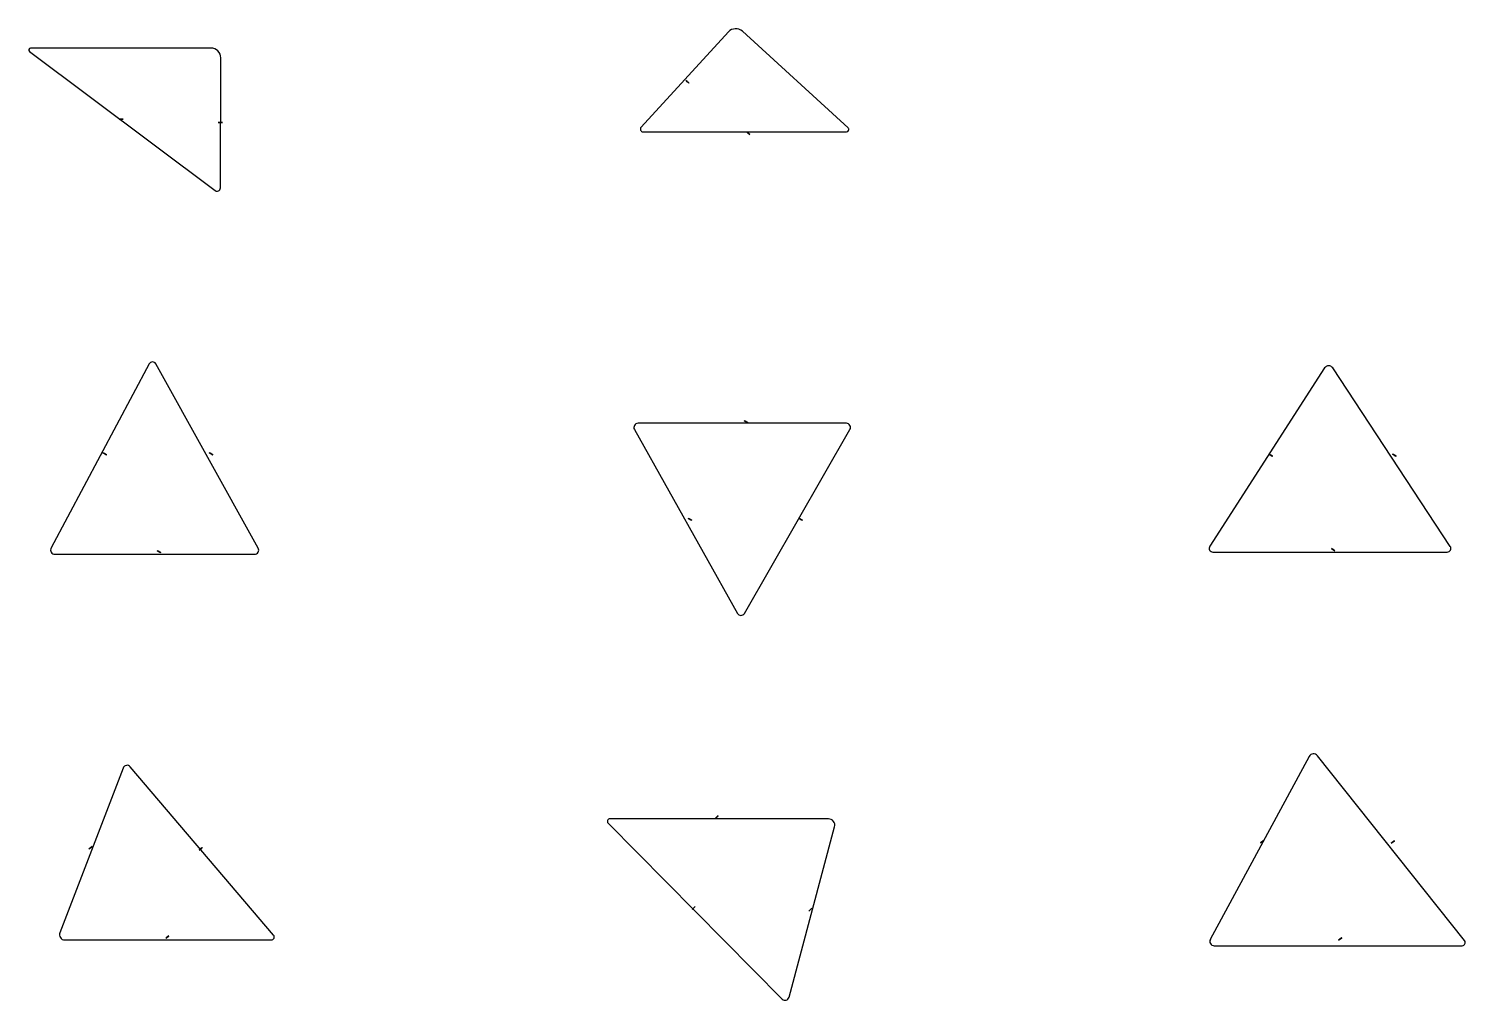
# Model space of a CAD drawing. Header units: metres. Extents: x -1 to 145, y -1 to 19.
# Drawn here: x 35.36 to 42.69, y 11.39 to 16.35 of the extents above; entities that cross this region are included whole.
import ezdxf

# ---------------------------------------------------------------- set-up
doc = ezdxf.new("R2010")
doc.units = ezdxf.units.M
doc.layers.add('LABELS', color=1, linetype='CONTINUOUS')
doc.layers.add('SHAPES', color=3, linetype='CONTINUOUS')

msp = doc.modelspace()

# ---------------------------------------------------------------- linework, layer by layer
at = {"layer": 'LABELS'}
for p, q in [((38.715, 16.0841), (38.718, 16.0813)), ((38.715, 16.0841), (38.7173, 16.0819)), ((38.721, 16.0785), (38.715, 16.0841)), ((38.721, 16.0785), (38.715, 16.0841)), ((38.715, 16.0841), (38.7204, 16.0792)), ((38.718, 16.0813), (38.7173, 16.0819)), ((38.7173, 16.0819), (38.722, 16.0777)), ((38.7251, 16.0749), (38.7173, 16.0819)), ((38.7173, 16.0819), (38.7258, 16.0742)), ((38.718, 16.0813), (38.7173, 16.0819)), ((38.7173, 16.0819), (38.722, 16.0777)), ((38.7251, 16.0749), (38.7173, 16.0819)), ((38.722, 16.0777), (38.7173, 16.0819)), ((38.7173, 16.0819), (38.718, 16.0813)), ((38.7204, 16.0792), (38.7173, 16.0819)), ((38.7173, 16.0819), (38.722, 16.0777)), ((38.718, 16.0813), (38.7234, 16.0764)), ((38.7234, 16.0764), (38.718, 16.0813)), ((38.7234, 16.0764), (38.718, 16.0813)), ((38.718, 16.0813), (38.7234, 16.0764)), ((38.7234, 16.0764), (38.718, 16.0813)), ((38.718, 16.0813), (38.7274, 16.0727)), ((38.7258, 16.0742), (38.7197, 16.0798)), ((38.7244, 16.0755), (38.7197, 16.0798)), ((38.7197, 16.0798), (38.7234, 16.0764)), ((38.7251, 16.0749), (38.7197, 16.0798)), ((38.7258, 16.0742), (38.7197, 16.0798)), ((38.7234, 16.0764), (38.721, 16.0785)), ((38.722, 16.0777), (38.7274, 16.0727)), ((38.722, 16.0777), (38.7274, 16.0727)), ((38.7274, 16.0727), (38.722, 16.0777)), ((38.722, 16.0777), (38.7274, 16.0727)), ((38.7234, 16.0764), (38.7281, 16.0721)), ((38.7281, 16.0721), (38.7234, 16.0764)), ((38.7281, 16.0721), (38.7234, 16.0764)), ((38.7234, 16.0764), (38.7258, 16.0742)), ((38.7274, 16.0727), (38.7244, 16.0755)), ((38.7305, 16.0699), (38.7244, 16.0755)), ((38.7305, 16.0699), (38.7244, 16.0755)), ((38.7258, 16.0742), (38.7251, 16.0749)), ((38.7258, 16.0742), (38.7305, 16.0699)), ((38.7281, 16.0721), (38.7274, 16.0727)), ((38.7274, 16.0727), (38.7281, 16.0721)), ((38.7274, 16.0727), (38.7281, 16.0721)), ((38.7305, 16.0699), (38.7274, 16.0727)), ((38.7274, 16.0727), (38.7305, 16.0699)), ((38.7274, 16.0727), (38.7305, 16.0699)), ((35.8227, 15.8865), (35.8227, 15.8865)), ((35.8227, 15.8865), (35.8279, 15.8865)), ((35.8227, 15.8865), (35.8279, 15.8865)), ((35.8279, 15.8865), (35.8227, 15.8865)), ((35.8227, 15.8865), (35.8279, 15.8865)), ((35.8279, 15.8865), (35.8227, 15.8865)), ((35.8227, 15.8865), (35.8227, 15.8865)), ((35.8227, 15.8865), (35.8279, 15.8865)), ((35.8279, 15.8865), (35.8227, 15.8865)), ((35.8279, 15.8865), (35.8227, 15.8865)), ((35.8227, 15.8865), (35.8279, 15.8865)), ((35.8279, 15.8865), (35.8227, 15.8865)), ((35.8227, 15.8865), (35.8435, 15.8865)), ((35.8227, 15.8865), (35.8227, 15.8865)), ((35.8227, 15.8865), (35.8279, 15.8865)), ((35.8279, 15.8865), (35.8383, 15.8865)), ((35.8279, 15.8865), (35.8383, 15.8865)), ((35.8383, 15.8865), (35.8279, 15.8865)), ((35.8383, 15.8865), (35.8279, 15.8865)), ((35.8279, 15.8865), (35.8331, 15.8865)), ((35.8331, 15.8865), (35.8279, 15.8865)), ((35.8279, 15.8865), (35.8383, 15.8865)), ((35.8383, 15.8865), (35.8279, 15.8865)), ((35.8383, 15.8865), (35.8279, 15.8865)), ((35.8383, 15.8865), (35.8279, 15.8865)), ((35.8279, 15.8865), (35.8331, 15.8865)), ((35.8279, 15.8865), (35.8435, 15.8865)), ((35.8331, 15.8865), (35.8331, 15.8865)), ((35.8331, 15.8865), (35.8435, 15.8865)), ((35.8435, 15.8865), (35.8331, 15.8865)), ((35.8331, 15.8865), (35.8383, 15.8865)), ((35.8383, 15.8865), (35.8331, 15.8865)), ((35.8331, 15.8865), (35.8331, 15.8865)), ((35.8383, 15.8865), (35.8435, 15.8865)), ((35.8383, 15.8865), (35.8435, 15.8865)), ((35.8435, 15.8865), (35.8383, 15.8865)), ((35.8383, 15.8865), (35.8435, 15.8865)), ((35.8435, 15.8865), (35.8383, 15.8865)), ((35.8435, 15.8865), (35.8383, 15.8865)), ((35.8435, 15.8865), (35.8435, 15.8865)), ((35.8435, 15.8865), (35.8435, 15.8865)), ((35.8435, 15.8865), (35.8435, 15.8865)), ((35.8435, 15.8865), (35.8435, 15.8865)), ((35.8435, 15.8865), (35.8435, 15.8865)), ((35.8435, 15.8865), (35.8435, 15.8865)), ((36.3281, 15.87), (36.3281, 15.87)), ((36.3281, 15.87), (36.3333, 15.87)), ((36.3281, 15.87), (36.3333, 15.87)), ((36.3333, 15.87), (36.3281, 15.87)), ((36.3281, 15.87), (36.3333, 15.87)), ((36.3333, 15.87), (36.3281, 15.87)), ((36.3281, 15.87), (36.3281, 15.87)), ((36.3281, 15.87), (36.3333, 15.87)), ((36.3333, 15.87), (36.3281, 15.87)), ((36.3333, 15.87), (36.3281, 15.87)), ((36.3281, 15.87), (36.3333, 15.87)), ((36.3333, 15.87), (36.3281, 15.87)), ((36.3281, 15.87), (36.3489, 15.87)), ((36.3281, 15.87), (36.3281, 15.87)), ((36.3281, 15.87), (36.3333, 15.87)), ((36.3333, 15.87), (36.3437, 15.87)), ((36.3333, 15.87), (36.3437, 15.87)), ((36.3437, 15.87), (36.3333, 15.87)), ((36.3437, 15.87), (36.3333, 15.87)), ((36.3333, 15.87), (36.3385, 15.87)), ((36.3385, 15.87), (36.3333, 15.87)), ((36.3333, 15.87), (36.3437, 15.87)), ((36.3437, 15.87), (36.3333, 15.87)), ((36.3437, 15.87), (36.3333, 15.87)), ((36.3437, 15.87), (36.3333, 15.87)), ((36.3333, 15.87), (36.3385, 15.87)), ((36.3333, 15.87), (36.3333, 15.87)), ((36.3333, 15.87), (36.3437, 15.87)), ((36.3385, 15.87), (36.3385, 15.87)), ((36.3385, 15.87), (36.3489, 15.87)), ((36.3489, 15.87), (36.3385, 15.87)), ((36.3385, 15.87), (36.3437, 15.87)), ((36.3437, 15.87), (36.3385, 15.87)), ((36.3385, 15.87), (36.3385, 15.87)), ((36.3437, 15.87), (36.3489, 15.87)), ((36.3437, 15.87), (36.3489, 15.87)), ((36.3489, 15.87), (36.3437, 15.87)), ((36.3437, 15.87), (36.3489, 15.87)), ((36.3489, 15.87), (36.3437, 15.87)), ((36.3489, 15.87), (36.3437, 15.87)), ((36.3437, 15.87), (36.3489, 15.87)), ((36.3489, 15.87), (36.3489, 15.87)), ((36.3489, 15.87), (36.3489, 15.87)), ((36.3489, 15.87), (36.3489, 15.87)), ((36.3489, 15.87), (36.3489, 15.87)), ((36.3489, 15.87), (36.3489, 15.87)), ((36.3489, 15.87), (36.3489, 15.87)), ((39.025, 15.8217), (39.0274, 15.8196)), ((39.0311, 15.8162), (39.025, 15.8217)), ((39.025, 15.8217), (39.0274, 15.8196)), ((39.0311, 15.8162), (39.025, 15.8217)), ((39.0274, 15.8196), (39.028, 15.8189)), ((39.028, 15.8189), (39.0274, 15.8196)), ((39.0274, 15.8196), (39.0321, 15.8153)), ((39.0351, 15.8125), (39.0274, 15.8196)), ((39.0274, 15.8196), (39.0358, 15.8119)), ((39.028, 15.8189), (39.0274, 15.8196)), ((39.0274, 15.8196), (39.0321, 15.8153)), ((39.0351, 15.8125), (39.0274, 15.8196)), ((39.0274, 15.8196), (39.0358, 15.8119)), ((39.028, 15.8189), (39.0334, 15.814)), ((39.0334, 15.814), (39.028, 15.8189)), ((39.0334, 15.814), (39.028, 15.8189)), ((39.0344, 15.8132), (39.0297, 15.8174)), ((39.0297, 15.8174), (39.0334, 15.814)), ((39.0358, 15.8119), (39.0297, 15.8174)), ((39.0344, 15.8132), (39.0297, 15.8174)), ((39.0297, 15.8174), (39.0334, 15.814)), ((39.0334, 15.814), (39.0311, 15.8162)), ((39.0334, 15.814), (39.0311, 15.8162)), ((39.0334, 15.814), (39.0321, 15.8153)), ((39.0321, 15.8153), (39.0375, 15.8104)), ((39.0321, 15.8153), (39.0375, 15.8104)), ((39.0321, 15.8153), (39.0375, 15.8104)), ((39.0382, 15.8097), (39.0334, 15.814)), ((39.0382, 15.8097), (39.0334, 15.814)), ((39.0405, 15.8076), (39.0344, 15.8132)), ((39.0405, 15.8076), (39.0344, 15.8132)), ((39.0358, 15.8119), (39.0405, 15.8076)), ((39.0358, 15.8119), (39.0405, 15.8076)), ((39.0375, 15.8104), (39.0382, 15.8097)), ((39.0375, 15.8104), (39.0382, 15.8097)), ((39.0375, 15.8104), (39.0382, 15.8097)), ((39.0166, 14.3445), (39.012, 14.3469)), ((39.012, 14.3469), (39.0166, 14.3445)), ((39.012, 14.3469), (39.0166, 14.3445)), ((39.0166, 14.3445), (39.012, 14.3469)), ((39.012, 14.3469), (39.0166, 14.3445)), ((39.0166, 14.3445), (39.012, 14.3469)), ((39.012, 14.3469), (39.012, 14.3469)), ((39.012, 14.3469), (39.0166, 14.3445)), ((39.0166, 14.3445), (39.012, 14.3469)), ((39.012, 14.3469), (39.012, 14.3469)), ((39.012, 14.3469), (39.0166, 14.3445)), ((39.0166, 14.3445), (39.0258, 14.3396)), ((39.0166, 14.3445), (39.0258, 14.3396)), ((39.0258, 14.3396), (39.0166, 14.3445)), ((39.0258, 14.3396), (39.0166, 14.3445)), ((39.0166, 14.3445), (39.0212, 14.3421)), ((39.0212, 14.3421), (39.0166, 14.3445)), ((39.0166, 14.3445), (39.0258, 14.3396)), ((39.0258, 14.3396), (39.0166, 14.3445)), ((39.0258, 14.3396), (39.0166, 14.3445)), ((39.0166, 14.3445), (39.0166, 14.3445)), ((39.0166, 14.3445), (39.0258, 14.3396)), ((39.0212, 14.3421), (39.0304, 14.3372)), ((39.0304, 14.3372), (39.0212, 14.3421)), ((39.0212, 14.3421), (39.0212, 14.3421)), ((39.0258, 14.3396), (39.0304, 14.3372)), ((39.0304, 14.3372), (39.0258, 14.3396)), ((39.0258, 14.3396), (39.0304, 14.3372)), ((39.0304, 14.3372), (39.0258, 14.3396)), ((39.0258, 14.3396), (39.0304, 14.3372)), ((39.0304, 14.3372), (39.0258, 14.3396)), ((39.0258, 14.3396), (39.0304, 14.3372)), ((39.0304, 14.3372), (39.0304, 14.3372)), ((39.0304, 14.3372), (39.0304, 14.3372)), ((35.7397, 14.1832), (35.7397, 14.1832)), ((35.7397, 14.1832), (35.7443, 14.1808)), ((35.7397, 14.1832), (35.7443, 14.1808)), ((35.7443, 14.1808), (35.7397, 14.1832)), ((35.7443, 14.1808), (35.7397, 14.1832)), ((35.7397, 14.1832), (35.7397, 14.1832)), ((35.7397, 14.1832), (35.7443, 14.1808)), ((35.7397, 14.1832), (35.7443, 14.1808)), ((35.7443, 14.1808), (35.7397, 14.1832)), ((35.7397, 14.1832), (35.7443, 14.1808)), ((35.7443, 14.1808), (35.7397, 14.1832)), ((35.7397, 14.1832), (35.7397, 14.1832)), ((35.7443, 14.1808), (35.7397, 14.1832)), ((35.7397, 14.1832), (35.7581, 14.1734)), ((35.7581, 14.1734), (35.7397, 14.1832)), ((35.7397, 14.1832), (35.7535, 14.1759)), ((35.7443, 14.1808), (35.7535, 14.1759)), ((35.7443, 14.1808), (35.7535, 14.1759)), ((35.7535, 14.1759), (35.7443, 14.1808)), ((35.7535, 14.1759), (35.7443, 14.1808)), ((35.7443, 14.1808), (35.7581, 14.1734)), ((35.7443, 14.1808), (35.7535, 14.1759)), ((35.7535, 14.1759), (35.7443, 14.1808)), ((35.7535, 14.1759), (35.7443, 14.1808)), ((35.7443, 14.1808), (35.7489, 14.1783)), ((35.7489, 14.1783), (35.7443, 14.1808)), ((35.7489, 14.1783), (35.7489, 14.1783)), ((35.7489, 14.1783), (35.7581, 14.1734)), ((35.7581, 14.1734), (35.7489, 14.1783)), ((35.7489, 14.1783), (35.7489, 14.1783)), ((35.7535, 14.1759), (35.7581, 14.1734)), ((35.7535, 14.1759), (35.7581, 14.1734)), ((35.7581, 14.1734), (35.7535, 14.1759)), ((35.7535, 14.1759), (35.7581, 14.1734)), ((35.7581, 14.1734), (35.7535, 14.1759)), ((35.7535, 14.1759), (35.7535, 14.1759)), ((35.7581, 14.1734), (35.7581, 14.1734)), ((35.7581, 14.1734), (35.7581, 14.1734)), ((35.7581, 14.1734), (35.7581, 14.1734)), ((35.7581, 14.1734), (35.7581, 14.1734)), ((36.282, 14.1831), (36.282, 14.1831)), ((36.282, 14.1831), (36.2866, 14.1806)), ((36.282, 14.1831), (36.2866, 14.1806)), ((36.2866, 14.1806), (36.282, 14.1831)), ((36.2866, 14.1806), (36.282, 14.1831)), ((36.282, 14.1831), (36.282, 14.1831)), ((36.282, 14.1831), (36.2866, 14.1806)), ((36.282, 14.1831), (36.2866, 14.1806)), ((36.2866, 14.1806), (36.282, 14.1831)), ((36.282, 14.1831), (36.2866, 14.1806)), ((36.2866, 14.1806), (36.282, 14.1831)), ((36.282, 14.1831), (36.282, 14.1831)), ((36.2866, 14.1806), (36.282, 14.1831)), ((36.282, 14.1831), (36.3004, 14.1733)), ((36.282, 14.1831), (36.282, 14.1831)), ((36.282, 14.1831), (36.2866, 14.1806)), ((36.2866, 14.1806), (36.2958, 14.1757)), ((36.2866, 14.1806), (36.2958, 14.1757)), ((36.2958, 14.1757), (36.2866, 14.1806)), ((36.2958, 14.1757), (36.2866, 14.1806)), ((36.2866, 14.1806), (36.3004, 14.1733)), ((36.2866, 14.1806), (36.2958, 14.1757)), ((36.2958, 14.1757), (36.2866, 14.1806)), ((36.2958, 14.1757), (36.2866, 14.1806)), ((36.2866, 14.1806), (36.2912, 14.1782)), ((36.2912, 14.1782), (36.2866, 14.1806)), ((36.2866, 14.1806), (36.2866, 14.1806)), ((36.2866, 14.1806), (36.2958, 14.1757)), ((36.2912, 14.1782), (36.2912, 14.1782)), ((36.2912, 14.1782), (36.3004, 14.1733)), ((36.3004, 14.1733), (36.2912, 14.1782)), ((36.2912, 14.1782), (36.2912, 14.1782)), ((36.2958, 14.1757), (36.3004, 14.1733)), ((36.2958, 14.1757), (36.3004, 14.1733)), ((36.3004, 14.1733), (36.2958, 14.1757)), ((36.2958, 14.1757), (36.3004, 14.1733)), ((36.3004, 14.1733), (36.2958, 14.1757)), ((36.2958, 14.1757), (36.3004, 14.1733)), ((36.3004, 14.1733), (36.3004, 14.1733)), ((36.3004, 14.1733), (36.3004, 14.1733)), ((36.3004, 14.1733), (36.3004, 14.1733)), ((36.3004, 14.1733), (36.3004, 14.1733)), ((36.3004, 14.1733), (36.3004, 14.1733)), ((41.6904, 14.1765), (41.6904, 14.1765)), ((41.6904, 14.1765), (41.6949, 14.1739)), ((41.6904, 14.1765), (41.6949, 14.1739)), ((41.6949, 14.1739), (41.6904, 14.1765)), ((41.6949, 14.1739), (41.6904, 14.1765)), ((41.6904, 14.1765), (41.6904, 14.1765)), ((41.6904, 14.1765), (41.6949, 14.1739)), ((41.6904, 14.1765), (41.6949, 14.1739)), ((41.6949, 14.1739), (41.6904, 14.1765)), ((41.6904, 14.1765), (41.6949, 14.1739)), ((41.6949, 14.1739), (41.6904, 14.1765)), ((41.6904, 14.1765), (41.6904, 14.1765)), ((41.6949, 14.1739), (41.6904, 14.1765)), ((41.6904, 14.1765), (41.7083, 14.1659)), ((41.6904, 14.1765), (41.6904, 14.1765)), ((41.6904, 14.1765), (41.6949, 14.1739)), ((41.6949, 14.1739), (41.7039, 14.1685)), ((41.6949, 14.1739), (41.7039, 14.1685)), ((41.7039, 14.1685), (41.6949, 14.1739)), ((41.7039, 14.1685), (41.6949, 14.1739)), ((41.6949, 14.1739), (41.7083, 14.1659)), ((41.6949, 14.1739), (41.7039, 14.1685)), ((41.7039, 14.1685), (41.6949, 14.1739)), ((41.7039, 14.1685), (41.6949, 14.1739)), ((41.6949, 14.1739), (41.6994, 14.1712)), ((41.6994, 14.1712), (41.6949, 14.1739)), ((41.6949, 14.1739), (41.7083, 14.1659)), ((41.7039, 14.1685), (41.6949, 14.1739)), ((41.6949, 14.1739), (41.6949, 14.1739)), ((41.6949, 14.1739), (41.6994, 14.1712)), ((41.6994, 14.1712), (41.6994, 14.1712)), ((41.6994, 14.1712), (41.7083, 14.1659)), ((41.7083, 14.1659), (41.6994, 14.1712)), ((41.6994, 14.1712), (41.6994, 14.1712)), ((41.7039, 14.1685), (41.7083, 14.1659)), ((41.7039, 14.1685), (41.7083, 14.1659)), ((41.7083, 14.1659), (41.7039, 14.1685)), ((41.7039, 14.1685), (41.7083, 14.1659)), ((41.7083, 14.1659), (41.7039, 14.1685)), ((41.7083, 14.1659), (41.7039, 14.1685)), ((41.7083, 14.1659), (41.7083, 14.1659)), ((41.7083, 14.1659), (41.7083, 14.1659)), ((41.7083, 14.1659), (41.7083, 14.1659)), ((41.7083, 14.1659), (41.7083, 14.1659)), ((41.7083, 14.1659), (41.7083, 14.1659)), ((42.3217, 14.1764), (42.3217, 14.1764)), ((42.3217, 14.1764), (42.3262, 14.1738)), ((42.3217, 14.1764), (42.3262, 14.1738)), ((42.3262, 14.1738), (42.3217, 14.1764)), ((42.3262, 14.1738), (42.3217, 14.1764)), ((42.3217, 14.1764), (42.3217, 14.1764)), ((42.3217, 14.1764), (42.3262, 14.1738)), ((42.3217, 14.1764), (42.3262, 14.1738)), ((42.3262, 14.1738), (42.3217, 14.1764)), ((42.3217, 14.1764), (42.3262, 14.1738)), ((42.3262, 14.1738), (42.3217, 14.1764)), ((42.3217, 14.1764), (42.3217, 14.1764)), ((42.3262, 14.1738), (42.3217, 14.1764)), ((42.3217, 14.1764), (42.3396, 14.1658)), ((42.3262, 14.1738), (42.3217, 14.1764)), ((42.3217, 14.1764), (42.3217, 14.1764)), ((42.3217, 14.1764), (42.3262, 14.1738)), ((42.3262, 14.1738), (42.3351, 14.1684)), ((42.3262, 14.1738), (42.3351, 14.1684)), ((42.3351, 14.1684), (42.3262, 14.1738)), ((42.3351, 14.1684), (42.3262, 14.1738)), ((42.3262, 14.1738), (42.3396, 14.1658)), ((42.3262, 14.1738), (42.3351, 14.1684)), ((42.3351, 14.1684), (42.3262, 14.1738)), ((42.3351, 14.1684), (42.3262, 14.1738)), ((42.3262, 14.1738), (42.3307, 14.1711)), ((42.3307, 14.1711), (42.3262, 14.1738)), ((42.3262, 14.1738), (42.3396, 14.1658)), ((42.3307, 14.1711), (42.3307, 14.1711)), ((42.3307, 14.1711), (42.3396, 14.1658)), ((42.3396, 14.1658), (42.3307, 14.1711)), ((42.3307, 14.1711), (42.3307, 14.1711)), ((42.3351, 14.1684), (42.3396, 14.1658)), ((42.3351, 14.1684), (42.3396, 14.1658)), ((42.3396, 14.1658), (42.3351, 14.1684)), ((42.3351, 14.1684), (42.3396, 14.1658)), ((42.3396, 14.1658), (42.3351, 14.1684)), ((42.3396, 14.1658), (42.3396, 14.1658)), ((42.3396, 14.1658), (42.3396, 14.1658)), ((42.3396, 14.1658), (42.3396, 14.1658)), ((42.3396, 14.1658), (42.3396, 14.1658)), ((38.7262, 13.8486), (38.7262, 13.8486)), ((38.7262, 13.8486), (38.7308, 13.8461)), ((38.7262, 13.8486), (38.7308, 13.8461)), ((38.7308, 13.8461), (38.7262, 13.8486)), ((38.7308, 13.8461), (38.7262, 13.8486)), ((38.7262, 13.8486), (38.7262, 13.8486)), ((38.7262, 13.8486), (38.7308, 13.8461)), ((38.7262, 13.8486), (38.7308, 13.8461)), ((38.7308, 13.8461), (38.7262, 13.8486)), ((38.7262, 13.8486), (38.7308, 13.8461)), ((38.7308, 13.8461), (38.7262, 13.8486)), ((38.7262, 13.8486), (38.7262, 13.8486)), ((38.7308, 13.8461), (38.7262, 13.8486)), ((38.7262, 13.8486), (38.7446, 13.8388)), ((38.7262, 13.8486), (38.7262, 13.8486)), ((38.7262, 13.8486), (38.7308, 13.8461)), ((38.7308, 13.8461), (38.74, 13.8413)), ((38.7308, 13.8461), (38.74, 13.8413)), ((38.74, 13.8413), (38.7308, 13.8461)), ((38.74, 13.8413), (38.7308, 13.8461)), ((38.7308, 13.8461), (38.7446, 13.8388)), ((38.7308, 13.8461), (38.74, 13.8413)), ((38.74, 13.8413), (38.7308, 13.8461)), ((38.74, 13.8413), (38.7308, 13.8461)), ((38.7308, 13.8461), (38.7354, 13.8437)), ((38.7354, 13.8437), (38.7308, 13.8461)), ((38.7308, 13.8461), (38.7308, 13.8461)), ((38.7308, 13.8461), (38.74, 13.8413)), ((38.7354, 13.8437), (38.7354, 13.8437)), ((38.7354, 13.8437), (38.7446, 13.8388)), ((38.7446, 13.8388), (38.7354, 13.8437)), ((38.7354, 13.8437), (38.7354, 13.8437)), ((38.74, 13.8413), (38.7446, 13.8388)), ((38.74, 13.8413), (38.7446, 13.8388)), ((38.7446, 13.8388), (38.74, 13.8413)), ((38.74, 13.8413), (38.7446, 13.8388)), ((38.7446, 13.8388), (38.74, 13.8413)), ((38.74, 13.8413), (38.7446, 13.8388)), ((38.7446, 13.8388), (38.7446, 13.8388)), ((38.7446, 13.8388), (38.7446, 13.8388)), ((38.7446, 13.8388), (38.7446, 13.8388)), ((38.7446, 13.8388), (38.7446, 13.8388)), ((38.7446, 13.8388), (38.7446, 13.8388)), ((39.291, 13.8487), (39.291, 13.8487)), ((39.291, 13.8487), (39.2956, 13.8462)), ((39.291, 13.8487), (39.2956, 13.8462)), ((39.2956, 13.8462), (39.291, 13.8487)), ((39.2956, 13.8462), (39.291, 13.8487)), ((39.291, 13.8487), (39.291, 13.8487)), ((39.291, 13.8487), (39.2956, 13.8462)), ((39.291, 13.8487), (39.2956, 13.8462)), ((39.2956, 13.8462), (39.291, 13.8487)), ((39.291, 13.8487), (39.2956, 13.8462)), ((39.2956, 13.8462), (39.291, 13.8487)), ((39.291, 13.8487), (39.291, 13.8487)), ((39.2956, 13.8462), (39.291, 13.8487)), ((39.291, 13.8487), (39.3094, 13.8389)), ((39.291, 13.8487), (39.291, 13.8487)), ((39.291, 13.8487), (39.2956, 13.8462)), ((39.2956, 13.8462), (39.3048, 13.8414)), ((39.2956, 13.8462), (39.3048, 13.8414)), ((39.3048, 13.8414), (39.2956, 13.8462)), ((39.3048, 13.8414), (39.2956, 13.8462)), ((39.2956, 13.8462), (39.3094, 13.8389)), ((39.2956, 13.8462), (39.3048, 13.8414)), ((39.3048, 13.8414), (39.2956, 13.8462)), ((39.3048, 13.8414), (39.2956, 13.8462)), ((39.2956, 13.8462), (39.3002, 13.8438)), ((39.3002, 13.8438), (39.2956, 13.8462)), ((39.2956, 13.8462), (39.3094, 13.8389)), ((39.3048, 13.8414), (39.2956, 13.8462)), ((39.2956, 13.8462), (39.2956, 13.8462)), ((39.2956, 13.8462), (39.3002, 13.8438)), ((39.3002, 13.8438), (39.3002, 13.8438)), ((39.3002, 13.8438), (39.3094, 13.8389)), ((39.3094, 13.8389), (39.3002, 13.8438)), ((39.3002, 13.8438), (39.3002, 13.8438)), ((39.3048, 13.8414), (39.3094, 13.8389)), ((39.3048, 13.8414), (39.3094, 13.8389)), ((39.3094, 13.8389), (39.3048, 13.8414)), ((39.3048, 13.8414), (39.3094, 13.8389)), ((39.3094, 13.8389), (39.3048, 13.8414)), ((39.3094, 13.8389), (39.3048, 13.8414)), ((39.3094, 13.8389), (39.3094, 13.8389)), ((39.3094, 13.8389), (39.3094, 13.8389)), ((39.3094, 13.8389), (39.3094, 13.8389)), ((39.3094, 13.8389), (39.3094, 13.8389)), ((39.3094, 13.8389), (39.3094, 13.8389)), ((36.0213, 13.6812), (36.0167, 13.6837)), ((36.0167, 13.6837), (36.0213, 13.6812)), ((36.0167, 13.6837), (36.0213, 13.6812)), ((36.0213, 13.6812), (36.0167, 13.6837)), ((36.0213, 13.6812), (36.0167, 13.6837)), ((36.0167, 13.6837), (36.0167, 13.6837)), ((36.0167, 13.6837), (36.0213, 13.6812)), ((36.0213, 13.6812), (36.0167, 13.6837)), ((36.0167, 13.6837), (36.0351, 13.6739)), ((36.0213, 13.6812), (36.0167, 13.6837)), ((36.0167, 13.6837), (36.0351, 13.6739)), ((36.0213, 13.6812), (36.0305, 13.6763)), ((36.0213, 13.6812), (36.0305, 13.6763)), ((36.0305, 13.6763), (36.0213, 13.6812)), ((36.0305, 13.6763), (36.0213, 13.6812)), ((36.0213, 13.6812), (36.0351, 13.6739)), ((36.0259, 13.6788), (36.0259, 13.6788)), ((36.0305, 13.6763), (36.0351, 13.6739)), ((36.0351, 13.6739), (36.0305, 13.6763)), ((36.0305, 13.6763), (36.0351, 13.6739)), ((36.0351, 13.6739), (36.0305, 13.6763)), ((36.0351, 13.6739), (36.0351, 13.6739)), ((36.0351, 13.6739), (36.0351, 13.6739)), ((36.0351, 13.6739), (36.0351, 13.6739)), ((36.0351, 13.6739), (36.0351, 13.6739)), ((42.0142, 13.6917), (42.0097, 13.6944)), ((42.0097, 13.6944), (42.0142, 13.6917)), ((42.0097, 13.6944), (42.0142, 13.6917)), ((42.0142, 13.6917), (42.0097, 13.6944)), ((42.0142, 13.6917), (42.0097, 13.6944)), ((42.0097, 13.6944), (42.0097, 13.6944)), ((42.0097, 13.6944), (42.0142, 13.6917)), ((42.0142, 13.6917), (42.0097, 13.6944)), ((42.0097, 13.6944), (42.0276, 13.6837)), ((42.0097, 13.6944), (42.0097, 13.6944)), ((42.0097, 13.6944), (42.0142, 13.6917)), ((42.0142, 13.6917), (42.0232, 13.6864)), ((42.0142, 13.6917), (42.0232, 13.6864)), ((42.0232, 13.6864), (42.0142, 13.6917)), ((42.0232, 13.6864), (42.0142, 13.6917)), ((42.0142, 13.6917), (42.0276, 13.6837)), ((42.0142, 13.6917), (42.0276, 13.6837)), ((42.0187, 13.689), (42.0187, 13.689)), ((42.0232, 13.6864), (42.0276, 13.6837)), ((42.0276, 13.6837), (42.0232, 13.6864)), ((42.0232, 13.6864), (42.0276, 13.6837)), ((42.0276, 13.6837), (42.0232, 13.6864)), ((42.0276, 13.6837), (42.0276, 13.6837)), ((42.0276, 13.6837), (42.0276, 13.6837)), ((42.0276, 13.6837), (42.0276, 13.6837)), ((38.8664, 12.3181), (38.8722, 12.3238)), ((38.8664, 12.3181), (38.8722, 12.3238)), ((38.8687, 12.3204), (38.8664, 12.3181)), ((38.8687, 12.3204), (38.8664, 12.3181)), ((38.8687, 12.3204), (38.8791, 12.3307)), ((38.8734, 12.325), (38.8687, 12.3204)), ((38.8734, 12.325), (38.8687, 12.3204)), ((38.8693, 12.321), (38.8687, 12.3204)), ((38.8687, 12.3204), (38.8693, 12.321)), ((38.8687, 12.3204), (38.8693, 12.321)), ((38.8745, 12.3261), (38.8693, 12.321)), ((38.8693, 12.321), (38.8745, 12.3261)), ((38.8693, 12.321), (38.8745, 12.3261)), ((38.871, 12.3227), (38.8768, 12.3284)), ((38.8722, 12.3238), (38.8745, 12.3261)), ((38.8722, 12.3238), (38.8745, 12.3261)), ((38.8786, 12.3302), (38.8734, 12.325)), ((38.8786, 12.3302), (38.8734, 12.325)), ((38.8786, 12.3302), (38.8734, 12.325)), ((38.8745, 12.3261), (38.8791, 12.3307)), ((38.8745, 12.3261), (38.8791, 12.3307)), ((38.8745, 12.3261), (38.8786, 12.3302)), ((38.8745, 12.3261), (38.8786, 12.3302)), ((38.8762, 12.3279), (38.8745, 12.3261)), ((38.8762, 12.3279), (38.8745, 12.3261)), ((38.8791, 12.3307), (38.8786, 12.3302)), ((38.8791, 12.3307), (38.8786, 12.3302)), ((38.8791, 12.3307), (38.8786, 12.3302)), ((35.6713, 12.1642), (35.6821, 12.1721)), ((35.6763, 12.1675), (35.6821, 12.1721)), ((35.6821, 12.1721), (35.6763, 12.1675)), ((35.6821, 12.1721), (35.6763, 12.1675)), ((35.677, 12.1687), (35.6824, 12.1727)), ((35.6824, 12.1727), (35.677, 12.1687)), ((35.677, 12.1687), (35.6824, 12.1727)), ((35.677, 12.1687), (35.6821, 12.1721)), ((35.679, 12.1695), (35.6851, 12.1747)), ((35.679, 12.1695), (35.6851, 12.1747)), ((35.679, 12.1695), (35.6821, 12.1721)), ((35.6821, 12.1721), (35.679, 12.1695)), ((35.6821, 12.1721), (35.6851, 12.1747)), ((35.6824, 12.1727), (35.6821, 12.1721)), ((35.6821, 12.1721), (35.6824, 12.1727)), ((35.6824, 12.1727), (35.6821, 12.1721)), ((41.648, 12.1928), (41.6649, 12.205)), ((41.6649, 12.205), (41.648, 12.1928)), ((41.648, 12.1928), (41.6607, 12.2019)), ((41.648, 12.1928), (41.6522, 12.1959)), ((41.648, 12.1928), (41.6522, 12.1959)), ((41.6522, 12.1959), (41.648, 12.1928)), ((41.648, 12.1928), (41.6522, 12.1959)), ((41.648, 12.1928), (41.6522, 12.1959)), ((41.6522, 12.1959), (41.648, 12.1928)), ((41.6522, 12.1959), (41.648, 12.1928)), ((41.648, 12.1928), (41.6522, 12.1959)), ((41.6522, 12.1959), (41.648, 12.1928)), ((41.648, 12.1928), (41.648, 12.1928)), ((41.648, 12.1928), (41.648, 12.1928)), ((41.648, 12.1928), (41.648, 12.1928)), ((41.6522, 12.1959), (41.6649, 12.205)), ((41.6522, 12.1959), (41.6649, 12.205)), ((41.6522, 12.1959), (41.6607, 12.2019)), ((41.6522, 12.1959), (41.6607, 12.2019)), ((41.6607, 12.2019), (41.6522, 12.1959)), ((41.6607, 12.2019), (41.6522, 12.1959)), ((41.6607, 12.2019), (41.6522, 12.1959)), ((41.6522, 12.1959), (41.6607, 12.2019)), ((41.6607, 12.2019), (41.6522, 12.1959)), ((41.6607, 12.2019), (41.6522, 12.1959)), ((41.6522, 12.1959), (41.6564, 12.1989)), ((41.6522, 12.1959), (41.6522, 12.1959)), ((41.6564, 12.1989), (41.6564, 12.1989)), ((41.6564, 12.1989), (41.6564, 12.1989)), ((41.6607, 12.2019), (41.6649, 12.205)), ((41.6607, 12.2019), (41.6649, 12.205)), ((41.6649, 12.205), (41.6607, 12.2019)), ((41.6649, 12.205), (41.6607, 12.2019)), ((41.6607, 12.2019), (41.6649, 12.205)), ((41.6649, 12.205), (41.6607, 12.2019)), ((41.6607, 12.2019), (41.6607, 12.2019)), ((41.6649, 12.205), (41.6649, 12.205)), ((41.6649, 12.205), (41.6649, 12.205)), ((41.6649, 12.205), (41.6649, 12.205)), ((41.6649, 12.205), (41.6649, 12.205)), ((42.3146, 12.1913), (42.3315, 12.2034)), ((42.3146, 12.1913), (42.3188, 12.1943)), ((42.3146, 12.1913), (42.3188, 12.1943)), ((42.3188, 12.1943), (42.3146, 12.1913)), ((42.3146, 12.1913), (42.3188, 12.1943)), ((42.3146, 12.1913), (42.3188, 12.1943)), ((42.3188, 12.1943), (42.3146, 12.1913)), ((42.3188, 12.1943), (42.3146, 12.1913)), ((42.3146, 12.1913), (42.3188, 12.1943)), ((42.3188, 12.1943), (42.3146, 12.1913)), ((42.3146, 12.1913), (42.3188, 12.1943)), ((42.3146, 12.1913), (42.3146, 12.1913)), ((42.3146, 12.1913), (42.3146, 12.1913)), ((42.3146, 12.1913), (42.3146, 12.1913)), ((42.3146, 12.1913), (42.3146, 12.1913)), ((42.3188, 12.1943), (42.3315, 12.2034)), ((42.3188, 12.1943), (42.3315, 12.2034)), ((42.3188, 12.1943), (42.3315, 12.2034)), ((42.3188, 12.1943), (42.3273, 12.2004)), ((42.3188, 12.1943), (42.3273, 12.2004)), ((42.3273, 12.2004), (42.3188, 12.1943)), ((42.3273, 12.2004), (42.3188, 12.1943)), ((42.3273, 12.2004), (42.3188, 12.1943)), ((42.3188, 12.1943), (42.3273, 12.2004)), ((42.3273, 12.2004), (42.3188, 12.1943)), ((42.3273, 12.2004), (42.3188, 12.1943)), ((42.3273, 12.2004), (42.3188, 12.1943)), ((42.3188, 12.1943), (42.323, 12.1974)), ((42.3188, 12.1943), (42.323, 12.1974)), ((42.3188, 12.1943), (42.3188, 12.1943)), ((42.3188, 12.1943), (42.3188, 12.1943)), ((42.323, 12.1974), (42.323, 12.1974)), ((42.323, 12.1974), (42.323, 12.1974)), ((42.3273, 12.2004), (42.3315, 12.2034)), ((42.3273, 12.2004), (42.3315, 12.2034)), ((42.3315, 12.2034), (42.3273, 12.2004)), ((42.3315, 12.2034), (42.3273, 12.2004)), ((42.3273, 12.2004), (42.3315, 12.2034)), ((42.3315, 12.2034), (42.3273, 12.2004)), ((42.3315, 12.2034), (42.3273, 12.2004)), ((42.3315, 12.2034), (42.3315, 12.2034)), ((42.3315, 12.2034), (42.3315, 12.2034)), ((42.3315, 12.2034), (42.3315, 12.2034)), ((42.3315, 12.2034), (42.3315, 12.2034)), ((42.3315, 12.2034), (42.3315, 12.2034)), ((35.6682, 12.1616), (35.6743, 12.1668)), ((35.6682, 12.1616), (35.6743, 12.1668)), ((35.6709, 12.1636), (35.6682, 12.1616)), ((35.6709, 12.1636), (35.679, 12.1695)), ((35.6709, 12.1636), (35.6763, 12.1675)), ((35.6763, 12.1675), (35.6709, 12.1636)), ((35.6763, 12.1675), (35.6709, 12.1636)), ((35.6713, 12.1642), (35.6709, 12.1636)), ((35.6709, 12.1636), (35.6713, 12.1642)), ((35.6713, 12.1642), (35.6709, 12.1636)), ((35.6709, 12.1636), (35.6713, 12.1642)), ((35.6709, 12.1636), (35.6713, 12.1642)), ((35.6713, 12.1642), (35.677, 12.1687)), ((35.6713, 12.1642), (35.677, 12.1687)), ((35.6743, 12.1668), (35.6713, 12.1642)), ((35.6743, 12.1668), (35.6713, 12.1642)), ((35.6736, 12.1656), (35.6797, 12.1707)), ((35.6736, 12.1656), (35.6797, 12.1707)), ((35.674, 12.1662), (35.6736, 12.1656)), ((35.677, 12.1687), (35.674, 12.1662)), ((35.6743, 12.1668), (35.677, 12.1687)), ((35.6743, 12.1668), (35.677, 12.1687)), ((35.6794, 12.1701), (35.677, 12.1687)), ((35.6794, 12.1701), (35.677, 12.1687)), ((35.677, 12.1687), (35.679, 12.1695)), ((36.2308, 12.1556), (36.2369, 12.1608)), ((36.2369, 12.1608), (36.2308, 12.1556)), ((36.2335, 12.1576), (36.2308, 12.1556)), ((36.2308, 12.1556), (36.2335, 12.1576)), ((36.2335, 12.1576), (36.2417, 12.1635)), ((36.2335, 12.1576), (36.2396, 12.1627)), ((36.2335, 12.1576), (36.2389, 12.1615)), ((36.2389, 12.1615), (36.2335, 12.1576)), ((36.2389, 12.1615), (36.2335, 12.1576)), ((36.2339, 12.1582), (36.2335, 12.1576)), ((36.2335, 12.1576), (36.2339, 12.1582)), ((36.2339, 12.1582), (36.2335, 12.1576)), ((36.2335, 12.1576), (36.2339, 12.1582)), ((36.2335, 12.1576), (36.2339, 12.1582)), ((36.2339, 12.1582), (36.2447, 12.1661)), ((36.2339, 12.1582), (36.2396, 12.1627)), ((36.2339, 12.1582), (36.2396, 12.1627)), ((36.2369, 12.1608), (36.2339, 12.1582)), ((36.2369, 12.1608), (36.2339, 12.1582)), ((36.2362, 12.1595), (36.2423, 12.1647)), ((36.2362, 12.1595), (36.2423, 12.1647)), ((36.2366, 12.1602), (36.2362, 12.1595)), ((36.2396, 12.1627), (36.2366, 12.1602)), ((36.2369, 12.1608), (36.2396, 12.1627)), ((36.2389, 12.1615), (36.2447, 12.1661)), ((36.2447, 12.1661), (36.2389, 12.1615)), ((36.2447, 12.1661), (36.2389, 12.1615)), ((36.2396, 12.1627), (36.245, 12.1667)), ((36.245, 12.1667), (36.2396, 12.1627)), ((36.2396, 12.1627), (36.245, 12.1667)), ((36.2396, 12.1627), (36.245, 12.1667)), ((36.2396, 12.1627), (36.2447, 12.1661)), ((36.242, 12.1641), (36.2396, 12.1627)), ((36.242, 12.1641), (36.2396, 12.1627)), ((36.2417, 12.1635), (36.2477, 12.1687)), ((36.2417, 12.1635), (36.2447, 12.1661)), ((36.2447, 12.1661), (36.2417, 12.1635)), ((36.2447, 12.1661), (36.2417, 12.1635)), ((36.2447, 12.1661), (36.2477, 12.1687)), ((36.245, 12.1667), (36.2447, 12.1661)), ((36.2447, 12.1661), (36.245, 12.1667)), ((36.245, 12.1667), (36.2447, 12.1661)), ((36.245, 12.1667), (36.2447, 12.1661)), ((38.7473, 11.8527), (38.753, 11.8584)), ((38.7473, 11.8527), (38.753, 11.8584)), ((38.7496, 11.855), (38.7473, 11.8527)), ((38.7496, 11.855), (38.7565, 11.8619)), ((38.7496, 11.855), (38.7542, 11.8596)), ((38.7542, 11.8596), (38.7496, 11.855)), ((38.7542, 11.8596), (38.7496, 11.855)), ((38.7501, 11.8555), (38.7496, 11.855)), ((38.7496, 11.855), (38.7501, 11.8555)), ((38.7501, 11.8555), (38.7496, 11.855)), ((38.7496, 11.855), (38.7501, 11.8555)), ((38.7496, 11.855), (38.7501, 11.8555)), ((38.7501, 11.8555), (38.7594, 11.8647)), ((38.7501, 11.8555), (38.7553, 11.8607)), ((38.7501, 11.8555), (38.7553, 11.8607)), ((38.753, 11.8584), (38.7501, 11.8555)), ((38.753, 11.8584), (38.7501, 11.8555)), ((38.7519, 11.8573), (38.7577, 11.863)), ((38.7519, 11.8573), (38.7577, 11.863)), ((38.7525, 11.8578), (38.7519, 11.8573)), ((38.7553, 11.8607), (38.7525, 11.8578)), ((38.7525, 11.8578), (38.7553, 11.8607)), ((38.753, 11.8584), (38.7525, 11.8578)), ((38.753, 11.8584), (38.7553, 11.8607)), ((38.7542, 11.8596), (38.7594, 11.8647)), ((38.7594, 11.8647), (38.7542, 11.8596)), ((38.7594, 11.8647), (38.7542, 11.8596)), ((38.7553, 11.8607), (38.76, 11.8653)), ((38.76, 11.8653), (38.7553, 11.8607)), ((38.7553, 11.8607), (38.76, 11.8653)), ((38.7553, 11.8607), (38.76, 11.8653)), ((38.7553, 11.8607), (38.7594, 11.8647)), ((38.7571, 11.8624), (38.7553, 11.8607)), ((38.7571, 11.8624), (38.7553, 11.8607)), ((38.7565, 11.8619), (38.7623, 11.8676)), ((38.7565, 11.8619), (38.7594, 11.8647)), ((38.7594, 11.8647), (38.7565, 11.8619)), ((38.7594, 11.8647), (38.7565, 11.8619)), ((38.7594, 11.8647), (38.7623, 11.8676)), ((38.76, 11.8653), (38.7594, 11.8647)), ((38.7594, 11.8647), (38.76, 11.8653)), ((38.76, 11.8653), (38.7594, 11.8647)), ((38.76, 11.8653), (38.7594, 11.8647)), ((39.3421, 11.8434), (39.3479, 11.8491)), ((39.3421, 11.8434), (39.3479, 11.8491)), ((39.3444, 11.8457), (39.3421, 11.8434)), ((39.3444, 11.8457), (39.3514, 11.8526)), ((39.3444, 11.8457), (39.3491, 11.8503)), ((39.3491, 11.8503), (39.3444, 11.8457)), ((39.3491, 11.8503), (39.3444, 11.8457)), ((39.345, 11.8463), (39.3444, 11.8457)), ((39.3444, 11.8457), (39.345, 11.8463)), ((39.345, 11.8463), (39.3444, 11.8457)), ((39.3444, 11.8457), (39.345, 11.8463)), ((39.3444, 11.8457), (39.345, 11.8463)), ((39.345, 11.8463), (39.3543, 11.8555)), ((39.345, 11.8463), (39.3502, 11.8514)), ((39.345, 11.8463), (39.3502, 11.8514)), ((39.3479, 11.8491), (39.345, 11.8463)), ((39.3479, 11.8491), (39.345, 11.8463)), ((39.3468, 11.848), (39.3525, 11.8537)), ((39.3468, 11.848), (39.3525, 11.8537)), ((39.3473, 11.8486), (39.3468, 11.848)), ((39.3502, 11.8514), (39.3473, 11.8486)), ((39.3479, 11.8491), (39.3502, 11.8514)), ((39.3479, 11.8491), (39.3502, 11.8514)), ((39.3491, 11.8503), (39.3543, 11.8555)), ((39.3543, 11.8555), (39.3491, 11.8503)), ((39.3543, 11.8555), (39.3491, 11.8503)), ((39.3502, 11.8514), (39.3548, 11.856)), ((39.3548, 11.856), (39.3502, 11.8514)), ((39.3502, 11.8514), (39.3548, 11.856)), ((39.3502, 11.8514), (39.3543, 11.8555)), ((39.352, 11.8532), (39.3502, 11.8514)), ((39.352, 11.8532), (39.3502, 11.8514)), ((39.3502, 11.8514), (39.3514, 11.8526)), ((39.3514, 11.8526), (39.3572, 11.8583)), ((39.3514, 11.8526), (39.3572, 11.8583)), ((39.3514, 11.8526), (39.3543, 11.8555)), ((39.3543, 11.8555), (39.3514, 11.8526)), ((39.3543, 11.8555), (39.3572, 11.8583)), ((39.3548, 11.856), (39.3543, 11.8555)), ((39.3543, 11.8555), (39.3548, 11.856)), ((39.3548, 11.856), (39.3543, 11.8555)), ((36.0608, 11.7058), (36.0668, 11.711)), ((36.0635, 11.7078), (36.0608, 11.7058)), ((36.0635, 11.7078), (36.075, 11.717)), ((36.0635, 11.7078), (36.0716, 11.7138)), ((36.0689, 11.7118), (36.0635, 11.7078)), ((36.0689, 11.7118), (36.0635, 11.7078)), ((36.0638, 11.7084), (36.0635, 11.7078)), ((36.0635, 11.7078), (36.0638, 11.7084)), ((36.0638, 11.7084), (36.0635, 11.7078)), ((36.0635, 11.7078), (36.0638, 11.7084)), ((36.0695, 11.713), (36.0638, 11.7084)), ((36.0638, 11.7084), (36.0695, 11.713)), ((36.0638, 11.7084), (36.0695, 11.713)), ((36.0668, 11.711), (36.0638, 11.7084)), ((36.0662, 11.7098), (36.0723, 11.715)), ((36.0665, 11.7104), (36.0662, 11.7098)), ((36.0695, 11.713), (36.0665, 11.7104)), ((36.0668, 11.711), (36.0695, 11.713)), ((36.0746, 11.7164), (36.0689, 11.7118)), ((36.0746, 11.7164), (36.0689, 11.7118)), ((36.0746, 11.7164), (36.0689, 11.7118)), ((36.0695, 11.713), (36.075, 11.717)), ((36.075, 11.717), (36.0695, 11.713)), ((36.0695, 11.713), (36.075, 11.717)), ((36.0695, 11.713), (36.0746, 11.7164)), ((36.0719, 11.7144), (36.0695, 11.713)), ((36.0719, 11.7144), (36.0695, 11.713)), ((36.0716, 11.7138), (36.0746, 11.7164)), ((36.075, 11.717), (36.0746, 11.7164)), ((36.075, 11.717), (36.0746, 11.7164)), ((36.0746, 11.7164), (36.075, 11.717)), ((36.075, 11.717), (36.0746, 11.7164)), ((42.0506, 11.6992), (42.0463, 11.6961)), ((42.0463, 11.6961), (42.0506, 11.6992)), ((42.0463, 11.6961), (42.0506, 11.6992)), ((42.0506, 11.6992), (42.0463, 11.6961)), ((42.0463, 11.6961), (42.0506, 11.6992)), ((42.0463, 11.6961), (42.0506, 11.6992)), ((42.0506, 11.6992), (42.0463, 11.6961)), ((42.0463, 11.6961), (42.0506, 11.6992)), ((42.0506, 11.6992), (42.0463, 11.6961)), ((42.0463, 11.6961), (42.0463, 11.6961)), ((42.0463, 11.6961), (42.0463, 11.6961)), ((42.0506, 11.6992), (42.0633, 11.7083)), ((42.0506, 11.6992), (42.059, 11.7053)), ((42.0506, 11.6992), (42.059, 11.7053)), ((42.059, 11.7053), (42.0506, 11.6992)), ((42.059, 11.7053), (42.0506, 11.6992)), ((42.059, 11.7053), (42.0506, 11.6992)), ((42.0506, 11.6992), (42.059, 11.7053)), ((42.059, 11.7053), (42.0506, 11.6992)), ((42.059, 11.7053), (42.0506, 11.6992)), ((42.0506, 11.6992), (42.0548, 11.7022)), ((42.0506, 11.6992), (42.0548, 11.7022)), ((42.0548, 11.7022), (42.0506, 11.6992)), ((42.0506, 11.6992), (42.0506, 11.6992)), ((42.0548, 11.7022), (42.0633, 11.7083)), ((42.0633, 11.7083), (42.0548, 11.7022)), ((42.0548, 11.7022), (42.0548, 11.7022)), ((42.059, 11.7053), (42.0633, 11.7083)), ((42.0633, 11.7083), (42.059, 11.7053)), ((42.059, 11.7053), (42.0633, 11.7083)), ((42.0633, 11.7083), (42.059, 11.7053)), ((42.0633, 11.7083), (42.059, 11.7053)), ((42.059, 11.7053), (42.0633, 11.7083)), ((42.0633, 11.7083), (42.059, 11.7053)), ((42.0633, 11.7083), (42.0633, 11.7083)), ((42.0633, 11.7083), (42.0633, 11.7083))]:
    msp.add_line(p, q, dxfattribs=at)
at = {"layer": 'SHAPES'}
for p, q in [((38.9317, 16.3316), (38.486, 15.8453)), ((39.5423, 15.8423), (39.0029, 16.3348)), ((35.3645, 16.2319), (36.3117, 15.5218)), ((36.2906, 16.2492), (35.3703, 16.2492)), ((36.3388, 15.5353), (36.3407, 16.199)), ((38.4964, 15.8217), (39.5343, 15.8217)), ((35.9758, 14.6372), (35.4752, 13.6979)), ((36.532, 13.6973), (36.0093, 14.6375)), ((41.9743, 14.6163), (41.3885, 13.7061)), ((42.616, 13.7057), (42.0163, 14.6165)), ((38.452, 14.3022), (38.978, 13.3637)), ((39.5341, 14.3339), (38.4705, 14.3339)), ((39.0133, 13.3635), (39.5523, 14.3025)), ((35.4947, 13.6654), (36.5132, 13.6654)), ((41.4046, 13.6766), (42.6003, 13.6766)), ((41.8954, 12.6333), (41.3914, 11.6996)), ((42.6891, 11.6933), (41.9379, 12.6371)), ((35.8423, 12.5742), (35.5194, 11.7335)), ((36.6104, 11.7214), (35.8791, 12.5805)), ((38.3178, 12.2925), (39.2065, 11.3948)), ((39.4423, 12.3148), (38.327, 12.3148)), ((39.241, 11.404), (39.4736, 12.2739)), ((35.5448, 11.6965), (36.5989, 11.6965)), ((41.4107, 11.6673), (42.6766, 11.6673))]:
    msp.add_line(p, q, dxfattribs=at)
for centre, radius, start, end in [((38.9689, 16.2976), 0.0504, -312.40162, -222.50193), ((35.3703, 16.2396), 0.00963, -270, -126.86084), ((36.2906, 16.1992), 0.0501, -0.164, 90), ((38.4964, 15.8358), 0.014, -222.50193, -90), ((39.5343, 15.8335), 0.0118, -90, 47.59838), ((36.3218, 15.5353), 0.0169, -126.86084, -0.164), ((35.9926, 14.6283), 0.0191, -330.93287, -208.05406), ((41.9954, 14.6027), 0.025, -326.63466, -212.76708), ((38.4705, 14.3126), 0.0213, -270, -150.73036), ((39.5341, 14.313), 0.0209, -29.85642, 90), ((35.4947, 13.6875), 0.0221, -208.05406, -90), ((36.5132, 13.6869), 0.0214, -90, 29.06713), ((41.4046, 13.6957), 0.0191, -212.76708, -90), ((42.6003, 13.6954), 0.0188, -90, 33.36534), ((38.9957, 13.3736), 0.0203, -150.73036, -29.85642), ((41.9179, 12.6212), 0.0256, -321.48226, -208.35861), ((35.8625, 12.5664), 0.0217, -319.59525, -201.00879), ((38.327, 12.3017), 0.013, -270.00002, -135.2892), ((39.4423, 12.2823), 0.0324, -14.96728, 90), ((35.5448, 11.7238), 0.0272, -201.00879, -90), ((36.5989, 11.7116), 0.015, -90, 40.40475), ((41.4107, 11.6892), 0.0219, -208.35861, -90), ((42.6766, 11.6833), 0.016, -90, 38.51774), ((39.2211, 11.4094), 0.0206, -135.28924, -14.96727)]:
    msp.add_arc(centre, radius, start, end, dxfattribs=at)

doc.saveas('drawing.dxf')
